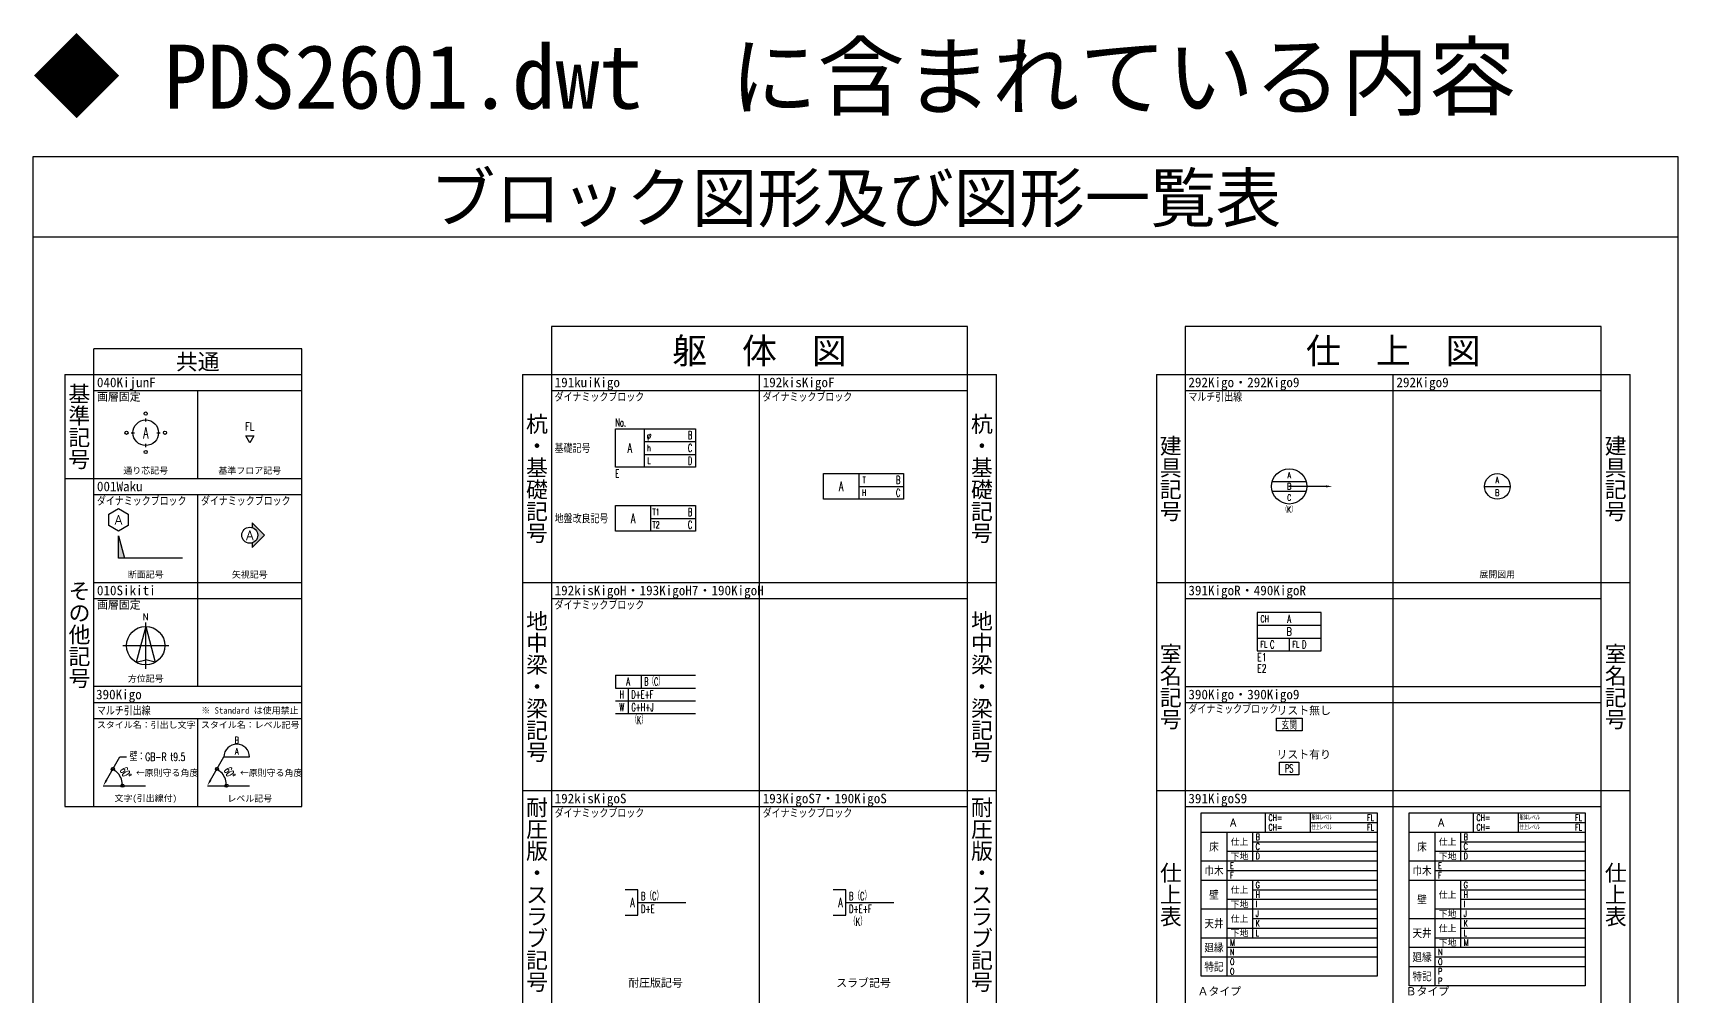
# Model space of a CAD drawing. Header units: millimetres. Extents: x -67913 to 128525, y -54442 to 63422.
# Drawn here: x -30804 to -30290, y -30262 to -29961 of the extents above; entities that cross this region are included whole.
import ezdxf
from ezdxf import colors
from ezdxf.entities.mleader import LeaderData, LeaderLine
from ezdxf.enums import TextEntityAlignment as Align
from ezdxf.math import Vec2, Vec3

# ---------------------------------------------------------------- set-up
doc = ezdxf.new("R2010")
doc.units = ezdxf.units.MM
doc.header["$LTSCALE"] = 500
doc.linetypes.add('DD1', pattern=[0.1, 0.05, -0.05])
doc.linetypes.add('DD16', pattern=[1.8, 1, -0.2, 0.1, -0.2, 0.1, -0.2])
doc.layers.get('0').update_dxf_attribs({"plot": 0})
for name, color, linetype in [('000Waku', 3, 'Continuous'), ('001Waku', 7, 'Continuous'), ('010Sikiti', 8, 'DD16'), ('040KijunF', 7, 'Continuous'), ('191kuiKigo', 8, 'Continuous'), ('192kisKigo', 8, 'Continuous'), ('192kisKigoH', 8, 'Continuous'), ('192kisKigoS', 8, 'Continuous'), ('193KigoS7', 8, 'Continuous'), ('292Kigo', 8, 'Continuous'), ('292Kigo9', 8, 'Continuous'), ('390Kigo', 8, 'Continuous'), ('391KigoR', 8, 'Continuous'), ('391KigoS9', 8, 'Continuous')]:
    doc.layers.add(name, color=color, linetype=linetype)
doc.styles.add('Annotative', font='simplex.shx', dxfattribs={"width": 0.7, "bigfont": 'extfont2.shx'})
doc.styles.add('Dim', font='simplex.shx', dxfattribs={"width": 0.6, "bigfont": 'extfont2.shx'})
doc.styles.get("Standard").update_dxf_attribs({"font": 'simplex.shx', "width": 0.7, "bigfont": 'extfont2.shx'})
doc.styles.add('ｺﾞｼｯｸ', font='MS Gothic.ttf')
doc.styles.add('ｺﾞｼｯｸ-縦', font='@MS Gothic.ttf')

# ---------------------------------------------------------------- blocks, each defined once
blk = doc.blocks.new('仕上表-A')
at = {"color": 0, "linetype": 'ByBlock', "lineweight": -2}
for p, q in [((20, 51), (20, 45)), ((34, 51), (34, 45)), ((34, 48), (55, 48)), ((0, 45), (55, 45)), ((8, 45), (8, 0)), ((16, 45), (16, 36)), ((16, 42), (55, 42)), ((0, 36), (55, 36)), ((8, 39), (55, 39)), ((8, 33), (55, 33)), ((0, 30), (55, 30)), ((16, 30), (16, 12)), ((16, 27), (55, 27)), ((0, 21), (55, 21)), ((8, 24), (55, 24)), ((16, 18), (55, 18)), ((0, 12), (55, 12)), ((8, 15), (55, 15)), ((0, 6), (55, 6)), ((8, 9), (55, 9))]:
    blk.add_line(p, q, dxfattribs=at)
at = {"color": 7, "linetype": 'ByBlock', "lineweight": -2}
blk.add_lwpolyline([(55, 0), (0, 0), (0, 51), (55, 51)], close=True, dxfattribs=at)
at = {"color": 0, "linetype": 'ByBlock', "lineweight": -2, "width": 0.6}
for s, p in [('仕上レベル', (34.5, 46.5)), ('躯体レベル', (34.5, 49.5))]:
    blk.add_text(s, height=1.5, dxfattribs=at).set_placement(p, align=Align.MIDDLE_LEFT)
at = {"color": 0, "linetype": 'ByBlock', "lineweight": -2}
for s, height, p in [('床', 2.5, (4, 40.5)), ('仕上', 2, (12, 42)), ('下地', 2, (12, 37.5)), ('巾木', 2.5, (4, 33)), ('壁', 2.5, (4, 25.5)), ('仕上', 2, (12, 27)), ('下地', 2, (12, 22.5)), ('天井', 2.5, (4, 16.5)), ('仕上', 2, (12, 18)), ('廻縁', 2.5, (4, 9)), ('下地', 2, (12, 13.5)), ('特記', 2.5, (4, 3))]:
    blk.add_text(s, height=height, dxfattribs=at).set_placement(p, align=Align.MIDDLE)
blk.add_attdef('室名', text='', height=2.5, dxfattribs=at).set_placement((10, 48), align=Align.MIDDLE)
for tag, width, p in [('CH', 0.6, (21, 49.5)), ('CH', 0.6, (21, 46.5)), ('床仕上', 0.7, (17, 43.5)), ('床品番等', 0.7, (17, 40.5)), ('床下地', 0.7, (17, 37.5)), ('巾木仕上', 0.7, (9, 34.5)), ('巾木品番等', 0.7, (9, 31.5)), ('壁仕上', 0.7, (17, 28.5)), ('壁品番等', 0.7, (17, 25.5)), ('壁下地', 0.7, (17, 22.5)), ('天井仕上', 0.7, (17, 19.5)), ('天井品番等', 0.7, (17, 16.5)), ('廻縁仕上', 0.7, (9, 10.5)), ('天井下地', 0.7, (17, 13.5)), ('特記事項', 0.7, (9, 4.5)), ('廻縁品番等', 0.7, (9, 7.5)), ('特記事項', 0.7, (9, 1.5))]:
    blk.add_attdef(tag, text='', height=2, dxfattribs=dict(at, width=width)).set_placement(p, align=Align.MIDDLE_LEFT)
at = {"color": 0, "linetype": 'ByBlock', "lineweight": -2, "width": 0.6}
for tag, p in [('仕上ﾚﾍﾞﾙ', (54, 46.5)), ('躯体ﾚﾍﾞﾙ', (54, 49.5))]:
    blk.add_attdef(tag, text='', height=2, dxfattribs=at).set_placement(p, align=Align.MIDDLE_RIGHT)
blk = doc.blocks.new('*U29')
at = {"color": 7, "linetype": 'ByBlock', "lineweight": -2}
for p, q in [((-5.5, 4), (-9.5, 4)), ((-5.5, -4), (-5.5, 4)), ((-5.5, 0), (9.5, 0)), ((-9.5, -4), (-5.5, -4))]:
    blk.add_line(p, q, dxfattribs=at)
at = {"color": 0, "linetype": 'ByBlock', "lineweight": -2, "width": 0.6}
blk.add_attdef('耐圧版符号', text='', height=3, dxfattribs=at).set_placement((-6.5, 0), align=Align.MIDDLE_RIGHT)
for tag, p in [('基準高さからのｺﾝｸﾘｰﾄ天端高さ（基準高さからの構造天端高さ）', (-4.5, 2)), ('天端フカシ厚さ+版厚', (-4.5, -2))]:
    blk.add_attdef(tag, text='', height=2.5, dxfattribs=at).set_placement(p, align=Align.MIDDLE_LEFT)
blk = doc.blocks.new('*U41')
at = {"color": 7, "linetype": 'ByBlock', "lineweight": -2}
for p, q in [((-12.5, 6), (12.5, 6)), ((-12.5, 6), (-12.5, 2)), ((-4.5, 6), (-4.5, 2)), ((-12.5, 2), (12.5, 2)), ((-8.5, 2), (-8.5, -6)), ((-12.5, -2), (12.5, -2)), ((-12.5, -6), (12.5, -6))]:
    blk.add_line(p, q, dxfattribs=at)
at = {"color": 0, "linetype": 'ByBlock', "lineweight": -2, "width": 0.6}
for s, p in [('H', (-10.5, 0)), ('W', (-10.5, -4))]:
    blk.add_text(s, height=2.5, dxfattribs=at).set_placement(p, align=Align.MIDDLE)
blk.add_attdef('梁符号', text='', height=2.5, dxfattribs=at).set_placement((-8.5, 4), align=Align.MIDDLE)
at = {"color": 0, "linetype": 'ByBlock', "lineweight": -2, "width": 0.5}
for tag, p in [('基準高さからのｺﾝｸﾘｰﾄ天端（基準高さからの構造天端）', (-3.5, 4)), ('上増打+梁成+下増打', (-7.5, 0)), ('左側増打+梁幅+右側増打', (-7.5, -4)), ('特記事項（部分増打等）', (-7.5, -8))]:
    blk.add_attdef(tag, text='', height=2.5, dxfattribs=at).set_placement(p, align=Align.MIDDLE_LEFT)
blk = doc.blocks.new('基準フロア記号')
at = {"color": 0, "linetype": 'ByBlock', "lineweight": -2}
blk.add_lwpolyline([(-1.25, 2.17), (1.25, 2.17), (0, 0), (-1.25, 2.17)], dxfattribs=at)
at = {"color": 0, "linetype": 'ByBlock', "lineweight": -2, "width": 0.8}
blk.add_attdef('基準フロア符号', text='', height=2.5, dxfattribs=at).set_placement((0, 3.17), align=Align.BOTTOM_CENTER)
blk = doc.blocks.new('方位記号')
at = {"layer": '010Sikiti', "color": 7, "linetype": 'Continuous'}
for p, q in [((0, 6), (-3, -5.2)), ((0, 6), (3, -5.2)), ((-3, -5.2), (0, -4.39)), ((3, -5.2), (0, -4.39))]:
    blk.add_line(p, q, dxfattribs=at)
at = {"layer": '010Sikiti', "linetype": 'Continuous'}
for p, q in [((0, -7.2), (0, 7.2)), ((-7.2, 0), (7.2, 0))]:
    blk.add_line(p, q, dxfattribs=at)
at = {"layer": '010Sikiti', "color": 7, "linetype": 'Continuous'}
blk.add_circle((0, 0), 6, dxfattribs=at)
blk.add_text('N', height=2, dxfattribs=at).set_placement((0, 9), align=Align.MIDDLE)
blk = doc.blocks.new('*U33')
at = {"linetype": 'ByBlock', "lineweight": -2}
blk.add_hatch(color=0, dxfattribs=at).paths.add_polyline_path([(0, -12), (1.88, -12), (0, -5)])
at = {"color": 0, "linetype": 'ByBlock', "lineweight": -2}
blk.add_lwpolyline([(3.03, 1.75), (3.03, -1.75), (0, -3.5), (-3.03, -1.75), (-3.03, 1.75), (0, 3.5)], close=True, dxfattribs=at)
blk.add_lwpolyline([(20, -12), (0, -12), (0, -5), (1.88, -12)], dxfattribs=at)
blk.add_attdef('断面符号', text='', height=3, dxfattribs=at).set_placement((0, 0), align=Align.MIDDLE)
blk = doc.blocks.new('*U31')
at = {"color": 7, "linetype": 'ByBlock', "lineweight": -2}
blk.add_lwpolyline([(-3, 2), (3, 2), (3, -2), (-3, -2)], close=True, dxfattribs=at)
at = {"color": 0, "linetype": 'ByBlock', "lineweight": -2, "width": 0.6}
blk.add_attdef('室名', text='', height=2.5, dxfattribs=at).set_placement((0, 0), align=Align.MIDDLE)
blk = doc.blocks.new('通り芯記号')
at = {"layer": '040KijunF'}
for p, q in [((-4.5, 0), (-3.5, 0)), ((0, 3.5), (0, 4.5)), ((3.5, 0), (4.5, 0)), ((0, -4.5), (0, -3.5))]:
    blk.add_line(p, q, dxfattribs=at)
blk.add_circle((0, 0), 4, dxfattribs=at)
at = {"layer": '040KijunF', "width": 0.6}
blk.add_attdef('通り芯符号', text='', height=3.5, dxfattribs=at).set_placement((0, 0), align=Align.MIDDLE)
blk = doc.blocks.new('*U30')
at = {"color": 7, "linetype": 'ByBlock', "lineweight": -2}
for p, q in [((-5.5, 4), (-9.5, 4)), ((-5.5, -4), (-5.5, 4)), ((-5.5, 0), (9.5, 0)), ((-9.5, -4), (-5.5, -4))]:
    blk.add_line(p, q, dxfattribs=at)
at = {"color": 0, "linetype": 'ByBlock', "lineweight": -2, "width": 0.6}
blk.add_attdef('スラブ符号', text='', height=3, dxfattribs=at).set_placement((-6.5, 0), align=Align.MIDDLE_RIGHT)
for tag, p in [('基準高さからのｺﾝｸﾘｰﾄ天端高さ（基準高さからの構造天端高さ）', (-4.5, 2)), ('特記事項（部分打ち増し、断熱材等）', (-4.5, -6)), ('天打増+スラブ厚+下打増', (-4.5, -2))]:
    blk.add_attdef(tag, text='', height=2.5, dxfattribs=at).set_placement(p, align=Align.MIDDLE_LEFT)
blk = doc.blocks.new('*U24')
at = {"linetype": 'ByBlock', "lineweight": -2}
blk.add_hatch(color=0, dxfattribs=at).paths.add_polyline_path([(0.71, 3.86), (0.71, 2.4, -0.745356), (0.71, -2.4), (0.71, -3.86), (4.58, 0)])
at = {"color": 0, "linetype": 'ByBlock', "lineweight": -2}
for p, q in [((0.71, 3.86), (0.71, 2.4)), ((0.71, 3.86), (4.58, 0)), ((0.71, -3.86), (4.58, 0)), ((0.71, -2.4), (0.71, -3.86))]:
    blk.add_line(p, q, dxfattribs=at)
blk.add_circle((0, 0), 2.5, dxfattribs=at)
blk.add_attdef('矢視符号', text='', height=3, dxfattribs=at).set_placement((0, 0), align=Align.MIDDLE)
blk = doc.blocks.new('室名文字')
at = {"color": 7, "linetype": 'ByBlock', "lineweight": -2}
blk.add_lwpolyline([(-4, 2), (4, 2), (4, -2), (-4, -2)], close=True, dxfattribs=at)
at = {"color": 0, "linetype": 'ByBlock', "lineweight": -2, "width": 0.7}
blk.add_attdef('室名', text='', height=2.5, dxfattribs=at).set_placement((0, 0), align=Align.MIDDLE)
blk = doc.blocks.new('仕上表-B')
at = {"color": 0, "linetype": 'ByBlock', "lineweight": -2}
for p, q in [((20, 54), (20, 48)), ((34, 54), (34, 48)), ((0, 48), (55, 48)), ((8, 48), (8, 0)), ((16, 48), (16, 39)), ((34, 51), (55, 51)), ((8, 42), (55, 42)), ((16, 45), (55, 45)), ((0, 39), (55, 39)), ((8, 36), (55, 36)), ((0, 33), (55, 33)), ((16, 33), (16, 12)), ((16, 30), (55, 30)), ((16, 27), (55, 27)), ((0, 21), (55, 21)), ((8, 24), (55, 24)), ((16, 18), (55, 18)), ((0, 12), (55, 12)), ((8, 15), (55, 15)), ((0, 6), (55, 6)), ((8, 9), (55, 9))]:
    blk.add_line(p, q, dxfattribs=at)
at = {"color": 7, "linetype": 'ByBlock', "lineweight": -2}
blk.add_lwpolyline([(55, 0), (0, 0), (0, 54), (55, 54)], close=True, dxfattribs=at)
at = {"color": 0, "linetype": 'ByBlock', "lineweight": -2, "width": 0.6}
for s, p in [('躯体レベル', (34.5, 52.5)), ('仕上レベル', (34.5, 49.5))]:
    blk.add_text(s, height=1.5, dxfattribs=at).set_placement(p, align=Align.MIDDLE_LEFT)
at = {"color": 0, "linetype": 'ByBlock', "lineweight": -2}
for s, height, p in [('床', 2.5, (4, 43.5)), ('仕上', 2, (12, 45)), ('下地', 2, (12, 40.5)), ('巾木', 2.5, (4, 36)), ('壁', 2.5, (4, 27)), ('仕上', 2, (12, 28.5)), ('下地', 2, (12, 22.5)), ('天井', 2.5, (4, 16.5)), ('仕上', 2, (12, 18)), ('廻縁', 2.5, (4, 9)), ('下地', 2, (12, 13.5)), ('特記', 2.5, (4, 3))]:
    blk.add_text(s, height=height, dxfattribs=at).set_placement(p, align=Align.MIDDLE)
blk.add_attdef('室名', text='', height=2.5, dxfattribs=at).set_placement((10, 51), align=Align.MIDDLE)
for tag, width, p in [('CH', 0.6, (21, 52.5)), ('床仕上', 0.7, (17, 46.5)), ('CH', 0.6, (21, 49.5)), ('床品番等', 0.7, (17, 43.5)), ('床下地', 0.7, (17, 40.5)), ('巾木仕上', 0.7, (9, 37.5)), ('巾木品番等', 0.7, (9, 34.5)), ('壁仕上', 0.7, (17, 31.5)), ('壁仕上', 0.7, (17, 28.5)), ('壁品番等', 0.7, (17, 25.5)), ('壁下地', 0.7, (17, 22.5)), ('天井仕上', 0.7, (17, 19.5)), ('天井品番等', 0.7, (17, 16.5)), ('廻縁仕上', 0.7, (9, 10.5)), ('天井下地', 0.7, (17, 13.5)), ('特記事項', 0.7, (9, 4.5)), ('廻縁品番等', 0.7, (9, 7.5)), ('特記事項', 0.7, (9, 1.5))]:
    blk.add_attdef(tag, text='', height=2, dxfattribs=dict(at, width=width)).set_placement(p, align=Align.MIDDLE_LEFT)
at = {"color": 0, "linetype": 'ByBlock', "lineweight": -2, "width": 0.6}
for tag, p in [('躯体ﾚﾍﾞﾙ', (54, 52.5)), ('仕上ﾚﾍﾞﾙ', (54, 49.5))]:
    blk.add_attdef(tag, text='', height=2, dxfattribs=at).set_placement(p, align=Align.MIDDLE_RIGHT)
blk = doc.blocks.new('展開用建具記号')
at = {"color": 0, "linetype": 'ByBlock', "lineweight": -2}
blk.add_line((-4, 0), (4, 0), dxfattribs=at)
at = {"color": 7, "linetype": 'ByBlock', "lineweight": -2}
blk.add_circle((0, 0), 4, dxfattribs=at)
at = {"color": 0, "linetype": 'ByBlock', "lineweight": -2, "width": 0.6}
for tag, height, p in [('建具符号', 1.9, (-0.05, 2)), ('建具番号', 2, (-0.05, -2))]:
    blk.add_attdef(tag, text='', height=height, dxfattribs=at).set_placement(p, align=Align.MIDDLE)
blk = doc.blocks.new('*U36')
at = {"color": 0, "linetype": 'ByBlock', "lineweight": -2}
for p, q in [((-3.5, 6), (-3.5, -6)), ((-3.5, 2), (12.5, 2)), ((-3.5, -2), (12.5, -2))]:
    blk.add_line(p, q, dxfattribs=at)
at = {"color": 7, "linetype": 'ByBlock', "lineweight": -2}
blk.add_lwpolyline([(-12.5, 6), (12.5, 6), (12.5, -6), (-12.5, -6)], close=True, dxfattribs=at)
at = {"color": 0, "linetype": 'ByBlock', "lineweight": -2, "width": 0.7}
for s, p in [('φ', (-2, 4)), ('h', (-2, 0)), ('L', (-2, -4))]:
    blk.add_text(s, height=2, dxfattribs=at).set_placement(p, align=Align.MIDDLE_CENTER)
at = {"color": 0, "linetype": 'ByBlock', "lineweight": -2, "width": 0.6}
for tag, p in [('杭NO.', (-12.5, 8)), ('特記事項', (-12.5, -8))]:
    blk.add_attdef(tag, text='', height=2.5, dxfattribs=at).set_placement(p, align=Align.MIDDLE_LEFT)
for tag, p in [('杭径', (11.5, 4)), ('杭天端レベル', (11.5, 0)), ('杭長さ', (11.5, -4))]:
    blk.add_attdef(tag, text='', height=2.5, dxfattribs=at).set_placement(p, align=Align.MIDDLE_RIGHT)
blk.add_attdef('杭符号', text='', height=3, dxfattribs=at).set_placement((-8, 0), align=Align.MIDDLE)
blk = doc.blocks.new('*U38')
at = {"color": 0, "linetype": 'ByBlock', "lineweight": -2}
for p, q in [((-1.5, 4), (-1.5, -4)), ((-1.5, 0), (12.5, 0))]:
    blk.add_line(p, q, dxfattribs=at)
at = {"color": 7, "linetype": 'ByBlock', "lineweight": -2}
blk.add_lwpolyline([(-12.5, 4), (12.5, 4), (12.5, -4), (-12.5, -4)], close=True, dxfattribs=at)
at = {"color": 0, "linetype": 'ByBlock', "lineweight": -2, "width": 0.7}
for s, p in [('T1', (0.2, 2)), ('T2', (0.2, -2))]:
    blk.add_text(s, height=2, dxfattribs=at).set_placement(p, align=Align.MIDDLE_CENTER)
at = {"color": 0, "linetype": 'ByBlock', "lineweight": -2, "width": 0.6}
blk.add_attdef('地盤改良種別', text='', height=3, dxfattribs=at).set_placement((-7, 0), align=Align.MIDDLE)
for tag, p in [('地盤改良天端レベル', (11.5, 2)), ('地盤改良下端レベル', (11.5, -2))]:
    blk.add_attdef(tag, text='', height=2.5, dxfattribs=at).set_placement(p, align=Align.MIDDLE_RIGHT)
blk = doc.blocks.new('基礎記号')
at = {"color": 0, "linetype": 'ByBlock', "lineweight": -2}
for p, q in [((-1.5, 4), (-1.5, -4)), ((-1.5, 0), (12.5, 0))]:
    blk.add_line(p, q, dxfattribs=at)
at = {"color": 7, "linetype": 'ByBlock', "lineweight": -2}
blk.add_lwpolyline([(-12.5, 4), (12.5, 4), (12.5, -4), (-12.5, -4)], close=True, dxfattribs=at)
at = {"color": 0, "linetype": 'ByBlock', "lineweight": -2, "width": 0.7}
for s, p in [('T', (0.2, 2)), ('H', (0.2, -2))]:
    blk.add_text(s, height=2, dxfattribs=at).set_placement(p, align=Align.MIDDLE_CENTER)
at = {"color": 0, "linetype": 'ByBlock', "lineweight": -2, "width": 0.6}
blk.add_attdef('基礎符号', text='', height=3, dxfattribs=at).set_placement((-7, 0), align=Align.MIDDLE)
for tag, p in [('基礎下端レベル', (11.5, 2)), ('基礎高さ', (11.5, -2))]:
    blk.add_attdef(tag, text='', height=2.5, dxfattribs=at).set_placement(p, align=Align.MIDDLE_RIGHT)
blk = doc.blocks.new('_Origin')
at = {"color": 0, "linetype": 'ByBlock', "lineweight": -2}
blk.add_line((0, 0), (-1, 0), dxfattribs=at)
blk.add_circle((0, 0), 0.5, dxfattribs=at)
blk = doc.blocks.new('レベル記号')
at = {"color": 0, "linetype": 'ByBlock', "lineweight": -2, "transparency": 16777216}
blk.add_line((0, 0), (8, 0), dxfattribs=at)
blk.add_arc((4, 0), 4, 0, 180, dxfattribs=at)
at = {"color": 0, "linetype": 'ByBlock', "lineweight": -2, "transparency": 16777216, "style": 'Annotative', "width": 0.6}
for tag, p in [('レベル2', (4, 5.25)), ('レベル1', (4, 1.75))]:
    blk.add_attdef(tag, text='', height=2, dxfattribs=at).set_placement(p, align=Align.MIDDLE)
blk = doc.blocks.new('建具記号')
at = {"color": 0, "linetype": 'ByBlock', "lineweight": -2, "transparency": 16777216}
for p, q in [((-5.29, 1.5), (5.29, 1.5)), ((-5.29, -1.5), (5.29, -1.5))]:
    blk.add_line(p, q, dxfattribs=at)
at = {"color": 7, "linetype": 'ByBlock', "lineweight": -2, "transparency": 16777216}
blk.add_circle((0, 0), 5.5, dxfattribs=at)
at = {"color": 0, "linetype": 'ByBlock', "lineweight": -2, "transparency": 16777216, "width": 0.6}
for tag, height, p in [('建具寸法・高さH', 1.9, (0, 3.5)), ('建具番号', 2, (0, 0)), ('基準高さから建具下枠の上端までの高さ', 1.9, (0, -3.5)), ('特記事項（電気錠等）', 1.9, (0, -7))]:
    blk.add_attdef(tag, text='', height=height, dxfattribs=at).set_placement(p, align=Align.MIDDLE)
blk = doc.blocks.new('室名記号')
at = {"color": 0, "linetype": 'ByBlock', "lineweight": -2}
for p, q in [((-10, 2), (10, 2)), ((-10, -2), (10, -2)), ((0, -2), (0, -6))]:
    blk.add_line(p, q, dxfattribs=at)
at = {"color": 7, "linetype": 'ByBlock', "lineweight": -2}
blk.add_lwpolyline([(-10, -6), (10, -6), (10, 6), (-10, 6)], close=True, dxfattribs=at)
at = {"color": 0, "linetype": 'ByBlock', "lineweight": -2, "width": 0.7}
for s, p in [('CH', (-9, 4)), ('FL', (-9, -4)), ('FL', (1, -4))]:
    blk.add_text(s, height=2, dxfattribs=at).set_placement(p, align=Align.MIDDLE_LEFT)
at = {"color": 0, "linetype": 'ByBlock', "lineweight": -2}
for tag, width, p in [('天井高さ（CH）', 0.6, (0, 4)), ('室名', 0.7, (0, 0))]:
    blk.add_attdef(tag, text='', height=2.5, dxfattribs=dict(at, width=width)).set_placement(p, align=Align.MIDDLE)
for tag, width, p in [('躯体天端（FL）', 0.6, (-6, -4)), ('床仕上天端（FL）', 0.6, (4, -4)), ('特記事項1', 0.7, (-10, -8)), ('特記事項2', 0.7, (-10, -11.5))]:
    blk.add_attdef(tag, text='', height=2.5, dxfattribs=dict(at, width=width)).set_placement(p, align=Align.MIDDLE_LEFT)

msp = doc.modelspace()

# ---------------------------------------------------------------- linework, layer by layer
for centre in [(-30768.75, -30080.25), (-30774.75, -30086.25), (-30762.75, -30086.25), (-30768.75, -30092.25)]:
    msp.add_circle(centre, 0.5)
at = {"layer": '000Waku', "color": 8}
for p, q in [((-30804, -30025), (-30290, -30025)), ((-30785, -30073), (-30720, -30073)), ((-30752.5, -30100.5), (-30752.5, -30073)), ((-30642, -30073), (-30512, -30073)), ((-30444, -30073), (-30314, -30073)), ((-30785, -30105.5), (-30720, -30105.5)), ((-30752.5, -30165.5), (-30752.5, -30105.5)), ((-30785, -30138), (-30720, -30138)), ((-30642, -30138), (-30512, -30138)), ((-30444, -30138), (-30314, -30138)), ((-30785, -30170.5), (-30720, -30170.5)), ((-30444, -30170.5), (-30314, -30170.5)), ((-30785, -30175.5), (-30720, -30175.5)), ((-30752.5, -30203), (-30752.5, -30175.5)), ((-30642, -30203), (-30512, -30203)), ((-30444, -30203), (-30314, -30203))]:
    msp.add_line(p, q, dxfattribs=at)
at = {"layer": '000Waku', "color": 7}
for p, q in [((-30642, -30053), (-30642, -30490.5)), ((-30444, -30053), (-30444, -30393)), ((-30651, -30133), (-30503, -30133)), ((-30720, -30165.5), (-30785, -30165.5))]:
    msp.add_line(p, q, dxfattribs=at)
at = {"layer": '000Waku', "color": 30, "linetype": 'DD1'}
for p, q in [((-30782, -30196.5033), (-30768.8038, -30196.5033)), ((-30749.5, -30196.5033), (-30736.3038, -30196.5033))]:
    msp.add_line(p, q, dxfattribs=at)
at = {"layer": '000Waku', "color": 7}
msp.add_lwpolyline([(-30290, -30000), (-30804, -30000), (-30804, -30508.5), (-30290, -30508.5)], close=True, dxfattribs=at)
for points in [[(-30512, -30053), (-30642, -30053)], [(-30512, -30490.5), (-30512, -30053)], [(-30314, -30053), (-30444, -30053)], [(-30314, -30393), (-30314, -30053)], [(-30720, -30060), (-30785, -30060)], [(-30785, -30203), (-30785, -30060)], [(-30720, -30203), (-30720, -30060)], [(-30794, -30068), (-30720, -30068)], [(-30794, -30068), (-30794, -30203), (-30720, -30203)], [(-30651, -30068), (-30503, -30068)], [(-30651, -30068), (-30651, -30490.5), (-30503, -30490.5)], [(-30577, -30490.5), (-30577, -30068)], [(-30503, -30490.5), (-30503, -30068)], [(-30453, -30068), (-30305, -30068)], [(-30453, -30068), (-30453, -30393), (-30305, -30393)], [(-30379, -30393), (-30379, -30068)], [(-30305, -30393), (-30305, -30068)], [(-30794, -30100.5), (-30720, -30100.5)], [(-30785, -30133), (-30720, -30133)], [(-30453, -30133), (-30305, -30133)], [(-30444, -30165.5), (-30314, -30165.5)], [(-30651, -30198), (-30503, -30198)], [(-30453, -30198), (-30305, -30198)]]:
    msp.add_lwpolyline(points, dxfattribs=at)
at = {"layer": '000Waku', "color": 30}
for centre in [(-30782, -30196.5033), (-30749.5, -30196.5033)]:
    msp.add_arc(centre, 6, 9.560384, 50.439616, dxfattribs=at)

# ---------------------------------------------------------------- block references
for p, rotation in [((-30779, -30191.3072), 145.2198081528408), ((-30746.5, -30191.3072), 145.2198081528177), ((-30776, -30196.5033), 274.7801918472134), ((-30743.5, -30196.5033), 274.7801918472318)]:
    msp.add_blockref('_Origin', p, dxfattribs=dict(at, rotation=rotation))
at = {"layer": '001Waku'}
for name, p, values in [('*U33', (-30777.2345, -30113.45), {'断面符号': 'A'}), ('*U24', (-30736.25, -30118.25), {'矢視符号': 'A'})]:
    msp.add_blockref(name, p, dxfattribs=at).add_auto_attribs(values)
at = {"layer": '010Sikiti'}
msp.add_blockref('方位記号', (-30768.75, -30152.75), dxfattribs=at)
at = {"layer": '040KijunF'}
for name, p, values in [('通り芯記号', (-30768.75, -30086.25), {'通り芯符号': 'A'}), ('基準フロア記号', (-30736.25, -30089.4151), {'基準フロア符号': 'FL'})]:
    msp.add_blockref(name, p, dxfattribs=at).add_auto_attribs(values)
at = {"layer": '191kuiKigo'}
for name, p, values in [('*U36', (-30609.5, -30091), {'杭NO.': 'No.', '杭符号': 'A', '杭径': 'B', '杭天端レベル': 'C', '杭長さ': 'D', '特記事項': 'E'}), ('*U38', (-30609.5, -30113), {'地盤改良種別': 'A', '地盤改良天端レベル': 'B', '地盤改良下端レベル': 'C'})]:
    msp.add_blockref(name, p, dxfattribs=at).add_auto_attribs(values)
at = {"layer": '192kisKigo'}
msp.add_blockref('基礎記号', (-30544.5, -30103), dxfattribs=at).add_auto_attribs({'基礎符号': 'A', '基礎下端レベル': 'B', '基礎高さ': 'C'})
at = {"layer": '192kisKigoH'}
ref = msp.add_blockref('*U41', (-30609.5, -30168), dxfattribs=at)
ref.add_attrib('梁符号', 'A', dxfattribs={"layer": '0', "height": 2.5, "width": 0.6}).set_placement((-30618, -30164), align=Align.MIDDLE)
ref.add_attrib('基準高さからのｺﾝｸﾘｰﾄ天端（基準高さからの構造天端）', 'B（C）', dxfattribs={"layer": '0', "color": 0, "linetype": 'ByBlock', "lineweight": -2, "height": 2.5, "width": 0.5}).set_placement((-30613, -30164), align=Align.MIDDLE_LEFT)
ref.add_attrib('上増打+梁成+下増打', 'D+E+F', dxfattribs={"layer": '0', "color": 0, "linetype": 'ByBlock', "lineweight": -2, "height": 2.5, "width": 0.5}).set_placement((-30617, -30168), align=Align.MIDDLE_LEFT)
ref.add_attrib('左側増打+梁幅+右側増打', 'G+H+J', dxfattribs={"layer": '0', "color": 0, "linetype": 'ByBlock', "lineweight": -2, "height": 2.5, "width": 0.5}).set_placement((-30617, -30172), align=Align.MIDDLE_LEFT)
ref.add_attrib('特記事項（部分増打等）', '（K）', dxfattribs={"layer": '0', "color": 0, "linetype": 'ByBlock', "lineweight": -2, "height": 2.5, "width": 0.5}).set_placement((-30617, -30176), align=Align.MIDDLE_LEFT)
at = {"layer": '192kisKigoS'}
msp.add_blockref('*U29', (-30609.5, -30233), dxfattribs=at).add_auto_attribs({'耐圧版符号': 'A', '基準高さからのｺﾝｸﾘｰﾄ天端高さ（基準高さからの構造天端高さ）': 'B（C）', '天端フカシ厚さ+版厚': 'D+E'})
at = {"layer": '193KigoS7'}
msp.add_blockref('*U30', (-30544.5, -30233), dxfattribs=at).add_auto_attribs({'スラブ符号': 'A', '基準高さからのｺﾝｸﾘｰﾄ天端高さ（基準高さからの構造天端高さ）': 'B（C）', '天打増+スラブ厚+下打増': 'D+E+F', '特記事項（部分打ち増し、断熱材等）': '（K）'})
at = {"layer": '292Kigo9'}
msp.add_blockref('展開用建具記号', (-30346.4518, -30103), dxfattribs=at).add_auto_attribs({'建具符号': 'A', '建具番号': 'B'})
at = {"layer": '390Kigo'}
msp.add_blockref('室名文字', (-30411.5, -30177.375), dxfattribs=at).add_auto_attribs({'室名': '玄関'})
ref = msp.add_blockref('*U31', (-30411.5, -30191.125), dxfattribs=at)
ref.add_attrib('室名', 'PS', dxfattribs={"layer": '0', "color": 0, "linetype": 'ByBlock', "lineweight": -2, "height": 2.5, "width": 0.6}).set_placement((-30411.5, -30191.125), align=Align.MIDDLE_CENTER)
at = {"layer": '391KigoR'}
msp.add_blockref('室名記号', (-30411.5, -30148.375), dxfattribs=at).add_auto_attribs({'天井高さ（CH）': 'A', '室名': 'B', '躯体天端（FL）': 'C', '床仕上天端（FL）': 'D', '特記事項1': 'E1', '特記事項2': 'E2'})
at = {"layer": '391KigoS9'}
ref = msp.add_blockref('仕上表-A', (-30439, -30256), dxfattribs=at)
ref.add_attrib('室名', 'A', dxfattribs={"layer": '0', "color": 0, "linetype": 'ByBlock', "lineweight": -2, "height": 2.5}).set_placement((-30429, -30208), align=Align.MIDDLE)
ref.add_attrib('CH', 'CH=', dxfattribs={"layer": '0', "color": 0, "linetype": 'ByBlock', "lineweight": -2, "height": 2, "width": 0.6}).set_placement((-30418, -30206.5), align=Align.MIDDLE_LEFT)
ref.add_attrib('CH', 'CH=', dxfattribs={"layer": '0', "color": 0, "linetype": 'ByBlock', "lineweight": -2, "height": 2, "width": 0.6}).set_placement((-30418, -30209.5), align=Align.MIDDLE_LEFT)
ref.add_attrib('躯体ﾚﾍﾞﾙ', 'FL', dxfattribs={"layer": '0', "color": 0, "linetype": 'ByBlock', "lineweight": -2, "height": 2, "width": 0.6}).set_placement((-30385, -30206.5), align=Align.MIDDLE_RIGHT)
ref.add_attrib('仕上ﾚﾍﾞﾙ', 'FL', dxfattribs={"layer": '0', "color": 0, "linetype": 'ByBlock', "lineweight": -2, "height": 2, "width": 0.6}).set_placement((-30385, -30209.5), align=Align.MIDDLE_RIGHT)
ref.add_attrib('床仕上', 'B', dxfattribs={"layer": '0', "color": 0, "linetype": 'ByBlock', "lineweight": -2, "height": 2, "width": 0.7}).set_placement((-30422, -30212.5), align=Align.MIDDLE_LEFT)
ref.add_attrib('床品番等', 'C', dxfattribs={"layer": '0', "color": 0, "linetype": 'ByBlock', "lineweight": -2, "height": 2, "width": 0.7}).set_placement((-30422, -30215.5), align=Align.MIDDLE_LEFT)
ref.add_attrib('床下地', 'D', dxfattribs={"layer": '0', "color": 0, "linetype": 'ByBlock', "lineweight": -2, "height": 2, "width": 0.7}).set_placement((-30422, -30218.5), align=Align.MIDDLE_LEFT)
ref.add_attrib('巾木仕上', 'E', dxfattribs={"layer": '0', "color": 0, "linetype": 'ByBlock', "lineweight": -2, "height": 2, "width": 0.7}).set_placement((-30430, -30221.5), align=Align.MIDDLE_LEFT)
ref.add_attrib('巾木品番等', 'F', dxfattribs={"layer": '0', "color": 0, "linetype": 'ByBlock', "lineweight": -2, "height": 2, "width": 0.7}).set_placement((-30430, -30224.5), align=Align.MIDDLE_LEFT)
ref.add_attrib('壁仕上', 'G', dxfattribs={"layer": '0', "color": 0, "linetype": 'ByBlock', "lineweight": -2, "height": 2, "width": 0.7}).set_placement((-30422, -30227.5), align=Align.MIDDLE_LEFT)
ref.add_attrib('壁品番等', 'H', dxfattribs={"layer": '0', "color": 0, "linetype": 'ByBlock', "lineweight": -2, "height": 2, "width": 0.7}).set_placement((-30422, -30230.5), align=Align.MIDDLE_LEFT)
ref.add_attrib('壁下地', 'I', dxfattribs={"layer": '0', "color": 0, "linetype": 'ByBlock', "lineweight": -2, "height": 2, "width": 0.7}).set_placement((-30422, -30233.5), align=Align.MIDDLE_LEFT)
ref.add_attrib('天井仕上', 'J', dxfattribs={"layer": '0', "color": 0, "linetype": 'ByBlock', "lineweight": -2, "height": 2, "width": 0.7}).set_placement((-30422, -30236.5), align=Align.MIDDLE_LEFT)
ref.add_attrib('天井品番等', 'K', dxfattribs={"layer": '0', "color": 0, "linetype": 'ByBlock', "lineweight": -2, "height": 2, "width": 0.7}).set_placement((-30422, -30239.5), align=Align.MIDDLE_LEFT)
ref.add_attrib('天井下地', 'L', dxfattribs={"layer": '0', "color": 0, "linetype": 'ByBlock', "lineweight": -2, "height": 2, "width": 0.7}).set_placement((-30422, -30242.5), align=Align.MIDDLE_LEFT)
ref.add_attrib('廻縁仕上', 'M', dxfattribs={"layer": '0', "color": 0, "linetype": 'ByBlock', "lineweight": -2, "height": 2, "width": 0.7}).set_placement((-30430, -30245.5), align=Align.MIDDLE_LEFT)
ref.add_attrib('廻縁品番等', 'N', dxfattribs={"layer": '0', "color": 0, "linetype": 'ByBlock', "lineweight": -2, "height": 2, "width": 0.7}).set_placement((-30430, -30248.5), align=Align.MIDDLE_LEFT)
ref.add_attrib('特記事項', 'O', dxfattribs={"layer": '0', "color": 0, "linetype": 'ByBlock', "lineweight": -2, "height": 2, "width": 0.7}).set_placement((-30430, -30251.5), align=Align.MIDDLE_LEFT)
ref.add_attrib('特記事項', 'O', dxfattribs={"layer": '0', "color": 0, "linetype": 'ByBlock', "lineweight": -2, "height": 2, "width": 0.7}).set_placement((-30430, -30254.5), align=Align.MIDDLE_LEFT)
ref = msp.add_blockref('仕上表-B', (-30374, -30259), dxfattribs=at)
ref.add_attrib('室名', 'A', dxfattribs={"layer": '0', "color": 0, "linetype": 'ByBlock', "lineweight": -2, "height": 2.5}).set_placement((-30364, -30208), align=Align.MIDDLE)
ref.add_attrib('CH', 'CH=', dxfattribs={"layer": '0', "color": 0, "linetype": 'ByBlock', "lineweight": -2, "height": 2, "width": 0.6}).set_placement((-30353, -30206.5), align=Align.MIDDLE_LEFT)
ref.add_attrib('CH', 'CH=', dxfattribs={"layer": '0', "color": 0, "linetype": 'ByBlock', "lineweight": -2, "height": 2, "width": 0.6}).set_placement((-30353, -30209.5), align=Align.MIDDLE_LEFT)
ref.add_attrib('躯体ﾚﾍﾞﾙ', 'FL', dxfattribs={"layer": '0', "color": 0, "linetype": 'ByBlock', "lineweight": -2, "height": 2, "width": 0.6}).set_placement((-30320, -30206.5), align=Align.MIDDLE_RIGHT)
ref.add_attrib('仕上ﾚﾍﾞﾙ', 'FL', dxfattribs={"layer": '0', "color": 0, "linetype": 'ByBlock', "lineweight": -2, "height": 2, "width": 0.6}).set_placement((-30320, -30209.5), align=Align.MIDDLE_RIGHT)
ref.add_attrib('床仕上', 'B', dxfattribs={"layer": '0', "color": 0, "linetype": 'ByBlock', "lineweight": -2, "height": 2, "width": 0.7}).set_placement((-30357, -30212.5), align=Align.MIDDLE_LEFT)
ref.add_attrib('床品番等', 'C', dxfattribs={"layer": '0', "color": 0, "linetype": 'ByBlock', "lineweight": -2, "height": 2, "width": 0.7}).set_placement((-30357, -30215.5), align=Align.MIDDLE_LEFT)
ref.add_attrib('床下地', 'D', dxfattribs={"layer": '0', "color": 0, "linetype": 'ByBlock', "lineweight": -2, "height": 2, "width": 0.7}).set_placement((-30357, -30218.5), align=Align.MIDDLE_LEFT)
ref.add_attrib('巾木仕上', 'E', dxfattribs={"layer": '0', "color": 0, "linetype": 'ByBlock', "lineweight": -2, "height": 2, "width": 0.7}).set_placement((-30365, -30221.5), align=Align.MIDDLE_LEFT)
ref.add_attrib('巾木品番等', 'F', dxfattribs={"layer": '0', "color": 0, "linetype": 'ByBlock', "lineweight": -2, "height": 2, "width": 0.7}).set_placement((-30365, -30224.5), align=Align.MIDDLE_LEFT)
ref.add_attrib('壁仕上', 'G', dxfattribs={"layer": '0', "color": 0, "linetype": 'ByBlock', "lineweight": -2, "height": 2, "width": 0.7}).set_placement((-30357, -30227.5), align=Align.MIDDLE_LEFT)
ref.add_attrib('壁仕上', 'H', dxfattribs={"layer": '0', "color": 0, "linetype": 'ByBlock', "lineweight": -2, "height": 2, "width": 0.7}).set_placement((-30357, -30230.5), align=Align.MIDDLE_LEFT)
ref.add_attrib('壁品番等', 'I', dxfattribs={"layer": '0', "color": 0, "linetype": 'ByBlock', "lineweight": -2, "height": 2, "width": 0.7}).set_placement((-30357, -30233.5), align=Align.MIDDLE_LEFT)
ref.add_attrib('壁下地', 'J', dxfattribs={"layer": '0', "color": 0, "linetype": 'ByBlock', "lineweight": -2, "height": 2, "width": 0.7}).set_placement((-30357, -30236.5), align=Align.MIDDLE_LEFT)
ref.add_attrib('天井仕上', 'K', dxfattribs={"layer": '0', "color": 0, "linetype": 'ByBlock', "lineweight": -2, "height": 2, "width": 0.7}).set_placement((-30357, -30239.5), align=Align.MIDDLE_LEFT)
ref.add_attrib('天井品番等', 'L', dxfattribs={"layer": '0', "color": 0, "linetype": 'ByBlock', "lineweight": -2, "height": 2, "width": 0.7}).set_placement((-30357, -30242.5), align=Align.MIDDLE_LEFT)
ref.add_attrib('天井下地', 'M', dxfattribs={"layer": '0', "color": 0, "linetype": 'ByBlock', "lineweight": -2, "height": 2, "width": 0.7}).set_placement((-30357, -30245.5), align=Align.MIDDLE_LEFT)
ref.add_attrib('廻縁仕上', 'N', dxfattribs={"layer": '0', "color": 0, "linetype": 'ByBlock', "lineweight": -2, "height": 2, "width": 0.7}).set_placement((-30365, -30248.5), align=Align.MIDDLE_LEFT)
ref.add_attrib('廻縁品番等', 'O', dxfattribs={"layer": '0', "color": 0, "linetype": 'ByBlock', "lineweight": -2, "height": 2, "width": 0.7}).set_placement((-30365, -30251.5), align=Align.MIDDLE_LEFT)
ref.add_attrib('特記事項', 'P', dxfattribs={"layer": '0', "color": 0, "linetype": 'ByBlock', "lineweight": -2, "height": 2, "width": 0.7}).set_placement((-30365, -30254.5), align=Align.MIDDLE_LEFT)
ref.add_attrib('特記事項', 'P', dxfattribs={"layer": '0', "color": 0, "linetype": 'ByBlock', "lineweight": -2, "height": 2, "width": 0.7}).set_placement((-30365, -30257.5), align=Align.MIDDLE_LEFT)

# ---------------------------------------------------------------- texts
at = {"layer": '000Waku', "color": 8, "style": 'ｺﾞｼｯｸ'}
for s, height, p in [('◆ PDS2601.dwt\u3000に含まれている内容', 20, (-30804, -29975)), ('040KijunF', 3, (-30784, -30070.5)), ('191kuiKigo', 3, (-30641, -30070.5)), ('192kisKigoF', 3, (-30576, -30070.5)), ('292Kigo・292Kigo9', 3, (-30443, -30070.5)), ('292Kigo9', 3, (-30378, -30070.5)), ('001Waku', 3, (-30784, -30103)), ('010Sikiti', 3, (-30784, -30135.5)), ('192kisKigoH・193KigoH7・190KigoH', 3, (-30641, -30135.5)), ('391KigoR・490KigoR', 3, (-30443, -30135.5)), ('390Kigo', 3, (-30784.2754, -30168)), ('390Kigo・390Kigo9', 3, (-30443, -30168)), ('リスト無し', 2.5, (-30415.5, -30173)), ('リスト有り', 2.5, (-30415.5, -30186.75)), ('192kisKigoS', 3, (-30641, -30200.5)), ('193KigoS7・190KigoS', 3, (-30576, -30200.5)), ('391KigoS9', 3, (-30443, -30200.5))]:
    msp.add_text(s, height=height, dxfattribs=at).set_placement(p, align=Align.MIDDLE_LEFT)
for s, height, p in [('ブロック図形及び図形一覧表', 15, (-30547, -30012.5)), ('躯\u3000体\u3000図', 8, (-30577, -30060.5)), ('仕\u3000上\u3000図', 8, (-30379, -30060.5)), ('共通', 5, (-30752.5, -30064)), ('通り芯記号', 2, (-30768.75, -30098)), ('基準フロア記号', 2, (-30736.25, -30098)), ('断面記号', 2, (-30768.75, -30130.5)), ('矢視記号', 2, (-30736.25, -30130.5)), ('展開図用', 2, (-30346.5, -30130.5)), ('方位記号', 2, (-30768.75, -30163)), ('文字(引出線付)', 2, (-30768.75, -30200.5)), ('レベル記号', 2, (-30736.25, -30200.5)), ('耐圧版記号', 2.5, (-30609.5, -30258)), ('スラブ記号', 2.5, (-30544.5, -30258))]:
    msp.add_text(s, height=height, dxfattribs=at).set_placement(p, align=Align.MIDDLE)
at = {"layer": '000Waku', "color": 8, "style": 'ｺﾞｼｯｸ-縦'}
for s, p in [('基準記号', (-30789.5, -30084.25)), ('杭・基礎記号', (-30646.5, -30100.5)), ('杭・基礎記号', (-30507.5, -30100.5)), ('建具記号', (-30448.5, -30100.5)), ('建具記号', (-30309.5, -30100.5)), ('その他記号', (-30789.5, -30149.25)), ('地中梁・梁記号', (-30646.5, -30165.5)), ('地中梁・梁記号', (-30507.5, -30165.5)), ('室名記号', (-30448.5, -30165.5)), ('室名記号', (-30309.5, -30165.5)), ('耐圧版・スラブ記号', (-30646.5, -30230.5)), ('耐圧版・スラブ記号', (-30507.5, -30230.5)), ('仕上表', (-30448.5, -30230.5)), ('仕上表', (-30309.5, -30230.5))]:
    msp.add_text(s, height=5, rotation=270, dxfattribs=at).set_placement(p, align=Align.MIDDLE)
at = {"layer": '000Waku', "color": 30, "style": 'ｺﾞｼｯｸ'}
for s, height, p in [('画層固定', 2.5, (-30784, -30075)), ('画層固定', 2.5, (-30784, -30140)), ('スタイル名：引出し文字', 2, (-30784, -30177.5)), ('スタイル名：レベル記号', 2, (-30751.5, -30177.5)), ('←原則守る角度', 2, (-30771.8129, -30192.4783)), ('←原則守る角度', 2, (-30739.3129, -30192.4783))]:
    msp.add_text(s, height=height, dxfattribs=at).set_placement(p, align=Align.MIDDLE_LEFT)
at = {"layer": '000Waku', "color": 30, "style": 'ｺﾞｼｯｸ', "width": 0.8}
for s, p in [('ダイナミックブロック', (-30641, -30075)), ('ダイナミックブロック', (-30576, -30075)), ('マルチ引出線', (-30443, -30075)), ('ダイナミックブロック', (-30784, -30107.5)), ('ダイナミックブロック', (-30751.5, -30107.5)), ('ダイナミックブロック', (-30641, -30140)), ('マルチ引出線', (-30784, -30173)), ('ダイナミックブロック', (-30443, -30172.5)), ('ダイナミックブロック', (-30641, -30205)), ('ダイナミックブロック', (-30576, -30205))]:
    msp.add_text(s, height=2.5, dxfattribs=at).set_placement(p, align=Align.MIDDLE_LEFT)
at = {"layer": '000Waku', "color": 8, "style": 'ｺﾞｼｯｸ', "width": 0.8}
for s, p in [('基礎記号', (-30641, -30091)), ('地盤改良記号', (-30641, -30113))]:
    msp.add_text(s, height=2.5, dxfattribs=at).set_placement(p, align=Align.MIDDLE_LEFT)
at = {"layer": '000Waku', "color": 30, "style": 'ｺﾞｼｯｸ'}
msp.add_text('※ Standard は使用禁止', height=2, dxfattribs=at).set_placement((-30721, -30173), align=Align.MIDDLE_RIGHT)
at = {"layer": '000Waku', "color": 8, "style": 'ｺﾞｼｯｸ'}
for s, p in [('Ａタイプ', (-30426.5, -30260.75)), ('Ｂタイプ', (-30361.5, -30260.75))]:
    msp.add_text(s, height=2.5, dxfattribs=at).set_placement(p, align=Align.MIDDLE_RIGHT)
at = {"layer": '000Waku', "color": 30, "char_height": 2.5, "attachment_point": 5, "rotation": 300, "style": 'Dim'}
for insert in [(-30775.0285, -30192.4783), (-30742.5285, -30192.4783)]:
    msp.add_mtext('60°', dxfattribs=dict(at, insert=insert))

# ---------------------------------------------------------------- leaders
at = {"layer": '292Kigo'}
ml = msp.add_multileader_block('Standard', dxfattribs=at)
ml.set_content('建具記号', color=256)
ml.set_attribute('建具寸法・高さH', 'A', width=0)
ml.set_attribute('建具番号', 'B', width=0)
ml.set_attribute('基準高さから建具下枠の上端までの高さ', 'C', width=0)
ml.set_attribute('特記事項（電気錠等）', '（K）', width=0)
ml.set_leader_properties()
ml.build(insert=Vec2(0, 0))
ml.multileader.update_dxf_attribs({"has_dogleg": 0, "dogleg_length": 2, "arrow_head_size": 2, "block_connection_type": 1})
ctx = ml.context
ctx.base_point, ctx.char_height, ctx.arrow_head_size, ctx.plane_origin = Vec3(-30411.5, -30103), 2.5, 2, Vec3(-30476.5, -30103)
ctx.attachment_type = 1
notes = []
notes.append((ctx, [(0, (1, 1, 0), (-30409.5, -30103), (-1, 0), 2, [(0, [(-30398, -30103)], 0, [])])]))
ctx.block.insert = Vec3(-30411.5, -30103)
at = {"layer": '390Kigo'}
ml = msp.add_multileader_block('Standard', dxfattribs=at)
ml.set_content('レベル記号', color=256)
ml.set_attribute('レベル1', 'A', width=0)
ml.set_attribute('レベル2', 'B', width=0)
ml.set_leader_properties()
ml.build(insert=Vec2(0, 0))
ml.multileader.update_dxf_attribs({"has_dogleg": 0, "dogleg_length": 2, "arrow_head_size": 2, "block_connection_type": 1})
ctx = ml.context
ctx.base_point, ctx.char_height, ctx.arrow_head_size, ctx.plane_origin = Vec3(-30744.3038, -30187.5283), 3, 2, Vec3(-30855.3038, -30187.5283)
ctx.attachment_type = 1
notes.append((ctx, [(0, (1, 1, 0), (-30746.3038, -30187.5283), (1, 0), 2, [(0, [(-30749.5, -30196.5033)], 0, [])])]))
ctx.block.insert = Vec3(-30744.3038, -30187.5283)
ml = msp.add_multileader_mtext('Standard', dxfattribs=at)
ml.set_content('壁：GB-R t9.5', color=256, style='Annotative')
ml.set_leader_properties()
ml.build(insert=Vec2(0, 0))
ml.multileader.update_dxf_attribs({"dogleg_length": 2, "arrow_head_size": 2})
ctx = ml.context
ctx.base_point, ctx.char_height, ctx.arrow_head_size, ctx.landing_gap_size, ctx.plane_origin = Vec3(-30774.8038, -30187.5033), 2.5, 2, 1, Vec3(-30884.8038, -30186.2533)
notes.append((ctx, [(0, (1, 1, 0), (-30776.8038, -30187.5033), (1, 0), 2, [(0, [(-30782, -30196.5033)], 0, [])])]))
ctx.mtext.insert, ctx.mtext.rotation, ctx.mtext.width, ctx.mtext.defined_height, ctx.mtext.flow_direction = Vec3(-30773.8038, -30186.2533), -1.57079633, 19.201657, 1.1175, 5
for ctx, leaders in notes:
    for number, flags, end, landing, length, lines in leaders:
        leader = LeaderData()
        leader.index, (leader.has_last_leader_line, leader.has_dogleg_vector, leader.attachment_direction) = number, flags
        leader.last_leader_point, leader.dogleg_vector, leader.dogleg_length = Vec3(end), Vec3(landing), length
        for number, points, colour, breaks in lines:
            line = LeaderLine()
            line.index, line.vertices, line.color, line.breaks = number, Vec3.list(points), colors.encode_raw_color(colour), breaks
            leader.lines.append(line)
        ctx.leaders.append(leader)

doc.saveas('drawing.dxf')
